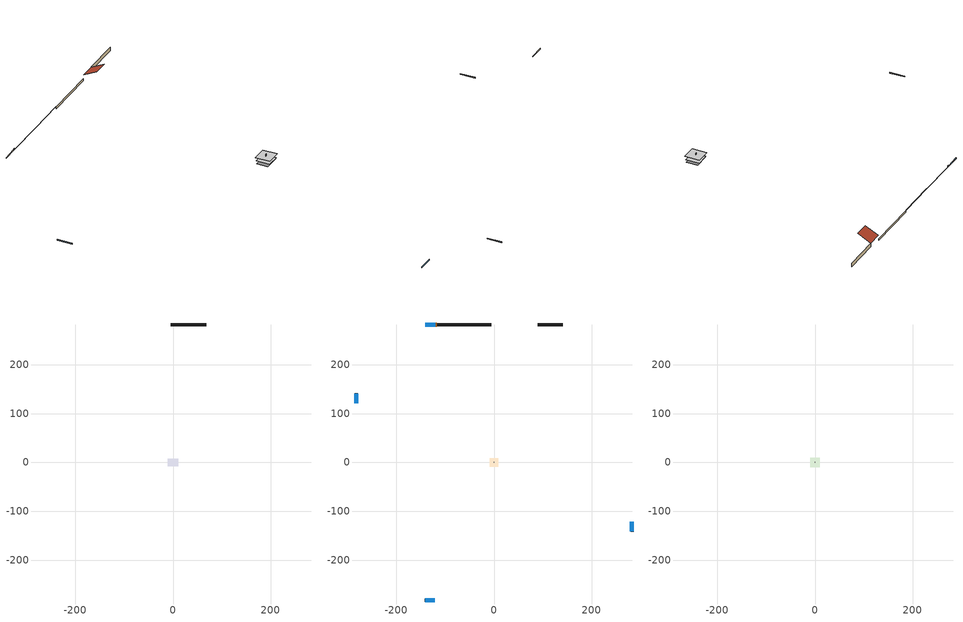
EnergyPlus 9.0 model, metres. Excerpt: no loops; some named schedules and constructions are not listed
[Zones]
finished basement
 floor foundation (SlabConstruction): -10.67,-7.62 -10.67,7.62 10.67,7.62 10.67,-7.62 z-2.13
 wall foundation (FndWallConstruction): 68.16,282.52 -5,282.52 z-2.13:0.61
living
 floor to finished basement (AdiabaticFloorConstruction Reversed): 9.02,9.02 9.02,-9.02 -9.02,-9.02 -9.02,9.02 z0.61
 wall outside (WallConstruction): 141.26,282.52 89.77,282.52 z0.61:5.49
 wall outside (RimJoistConstruction): -5.92,282.52 -60.79,282.52 z0.61:0.91
 wall outside (RimJoistConstruction 1): -61.72,282.52 -116.58,282.52 z0.61:0.91
 wall outside (AdiabaticWallConstruction 1): -117.51,282.52 -119.34,282.52 z0.61:2.64
 wall outside (AdiabaticWallConstruction): 282.52,-141.26 282.52,-121.2 / -120.27,282.52 -140.33,282.52 / -141.26,-282.52 -121.2,-282.52 / -282.52,141.26 -282.52,121.2 z0.61:1.83
 wall to unfinished attic (WallConstruction 1 Reversed): -0.61,0 0.61,0 z5.49:7.92
 window (WindowConstruction 2): 282.52,-141.26 282.52,-121.2 z0.61:1.83
 window (WindowConstruction): -120.27,282.52 -140.33,282.52 z0.61:1.83
 window (WindowConstruction 1): -141.26,-282.52 -121.2,-282.52 z0.61:1.83
 window (WindowConstruction 3): -282.52,141.26 -282.52,121.2 z0.61:1.83
 door (Door): -117.51,282.52 -119.34,282.52 z0.61:2.64
unfinished attic
 floor to living (FloorConstruction): -9.88,-9.88 -9.88,9.88 9.88,9.88 9.88,-9.88 z5.49
 roof outside (RoofConstruction): 69.09,282.52,5.49 69.09,264.85,14.32 88.84,264.85,14.32 88.84,282.52,5.49
[Schedule:Day:Interval]
Schedule Day 19: No, 24:00, 0
[Schedule:Week:Daily]
res nv_1 avail schedule Week Rule - Jan1-Jan6: Schedule Day 19, res nv_1 availability schedule allday1 on, res nv_1 availability schedule allday1 on, res nv_1 availability schedule allday1 on, res nv_1 availability schedule allday1 on, res nv_1 availability schedule allday1 on, res nv_1 availability schedule allday1 on, Schedule Day 19, Schedule Day 19, Schedule Day 19, Schedule Day 19, Schedule Day 19
res nv_1 avail schedule Week Rule - Jan7-Jan27: res nv_1 availability schedule allday1 on, res nv_1 availability schedule allday1 on, res nv_1 availability schedule allday1 on, res nv_1 availability schedule allday1 on, res nv_1 availability schedule allday1 on, res nv_1 availability schedule allday1 on, res nv_1 availability schedule allday1 on, Schedule Day 19, Schedule Day 19, Schedule Day 19, Schedule Day 19, Schedule Day 19
res nv_1 avail schedule Week Rule - Jan28-Feb3: res nv_1 availability schedule allday1 on, res nv_1 availability schedule allday1 on, res nv_1 availability schedule allday1 on, res nv_1 availability schedule allday1 on, res nv_1 availability schedule allday1 on 1, res nv_1 availability schedule allday1 on 1, res nv_1 availability schedule allday1 on 1, Schedule Day 19, Schedule Day 19, Schedule Day 19, Schedule Day 19, Schedule Day 19
res nv_1 avail schedule Week Rule - Feb4-Feb24: res nv_1 availability schedule allday1 on 1, res nv_1 availability schedule allday1 on 1, res nv_1 availability schedule allday1 on 1, res nv_1 availability schedule allday1 on 1, res nv_1 availability schedule allday1 on 1, res nv_1 availability schedule allday1 on 1, res nv_1 availability schedule allday1 on 1, Schedule Day 19, Schedule Day 19, Schedule Day 19, Schedule Day 19, Schedule Day 19
res nv_1 avail schedule Week Rule - Feb25-Mar3: res nv_1 availability schedule allday1 on 1, res nv_1 availability schedule allday1 on 1, res nv_1 availability schedule allday1 on 1, res nv_1 availability schedule allday1 on 1, res nv_1 availability schedule allday1 on 2, res nv_1 availability schedule allday1 on 2, res nv_1 availability schedule allday1 on 2, Schedule Day 19, Schedule Day 19, Schedule Day 19, Schedule Day 19, Schedule Day 19
res nv_1 avail schedule Week Rule - Mar4-Mar31: res nv_1 availability schedule allday1 on 2, res nv_1 availability schedule allday1 on 2, res nv_1 availability schedule allday1 on 2, res nv_1 availability schedule allday1 on 2, res nv_1 availability schedule allday1 on 2, res nv_1 availability schedule allday1 on 2, res nv_1 availability schedule allday1 on 2, Schedule Day 19, Schedule Day 19, Schedule Day 19, Schedule Day 19, Schedule Day 19
res nv_1 avail schedule Week Rule - Apr1-Apr28: res nv_1 availability schedule allday1 on 3, res nv_1 availability schedule allday1 on 3, res nv_1 availability schedule allday1 on 3, res nv_1 availability schedule allday1 on 3, res nv_1 availability schedule allday1 on 3, res nv_1 availability schedule allday1 on 3, res nv_1 availability schedule allday1 on 3, Schedule Day 19, Schedule Day 19, Schedule Day 19, Schedule Day 19, Schedule Day 19
res nv_1 avail schedule Week Rule - Apr29-May5: res nv_1 availability schedule allday1 on 3, res nv_1 availability schedule allday1 on 3, res nv_1 availability schedule allday1 on 4, res nv_1 availability schedule allday1 on 4, res nv_1 availability schedule allday1 on 4, res nv_1 availability schedule allday1 on 4, res nv_1 availability schedule allday1 on 4, Schedule Day 19, Schedule Day 19, Schedule Day 19, Schedule Day 19, Schedule Day 19
res nv_1 avail schedule Week Rule - May6-May26: res nv_1 availability schedule allday1 on 4, res nv_1 availability schedule allday1 on 4, res nv_1 availability schedule allday1 on 4, res nv_1 availability schedule allday1 on 4, res nv_1 availability schedule allday1 on 4, res nv_1 availability schedule allday1 on 4, res nv_1 availability schedule allday1 on 4, Schedule Day 19, Schedule Day 19, Schedule Day 19, Schedule Day 19, Schedule Day 19
res nv_1 avail schedule Week Rule - May27-Jun2: res nv_1 availability schedule allday1 on 4, res nv_1 availability schedule allday1 on 4, res nv_1 availability schedule allday1 on 4, res nv_1 availability schedule allday1 on 4, res nv_1 availability schedule allday1 on 4, res nv_1 availability schedule allday1 on 5, res nv_1 availability schedule allday1 on 5, Schedule Day 19, Schedule Day 19, Schedule Day 19, Schedule Day 19, Schedule Day 19
res nv_1 avail schedule Week Rule - Jun3-Jun30: res nv_1 availability schedule allday1 on 5, res nv_1 availability schedule allday1 on 5, res nv_1 availability schedule allday1 on 5, res nv_1 availability schedule allday1 on 5, res nv_1 availability schedule allday1 on 5, res nv_1 availability schedule allday1 on 5, res nv_1 availability schedule allday1 on 5, Schedule Day 19, Schedule Day 19, Schedule Day 19, Schedule Day 19, Schedule Day 19
res nv_1 avail schedule Week Rule - Jul1-Jul28: res nv_1 availability schedule allday1 on 6, res nv_1 availability schedule allday1 on 6, res nv_1 availability schedule allday1 on 6, res nv_1 availability schedule allday1 on 6, res nv_1 availability schedule allday1 on 6, res nv_1 availability schedule allday1 on 6, res nv_1 availability schedule allday1 on 6, Schedule Day 19, Schedule Day 19, Schedule Day 19, Schedule Day 19, Schedule Day 19
res nv_1 avail schedule Week Rule - Jul29-Aug4: res nv_1 availability schedule allday1 on 6, res nv_1 availability schedule allday1 on 6, res nv_1 availability schedule allday1 on 6, res nv_1 availability schedule allday1 on 7, res nv_1 availability schedule allday1 on 7, res nv_1 availability schedule allday1 on 7, res nv_1 availability schedule allday1 on 7, Schedule Day 19, Schedule Day 19, Schedule Day 19, Schedule Day 19, Schedule Day 19
res nv_1 avail schedule Week Rule - Aug5-Aug25: res nv_1 availability schedule allday1 on 7, res nv_1 availability schedule allday1 on 7, res nv_1 availability schedule allday1 on 7, res nv_1 availability schedule allday1 on 7, res nv_1 availability schedule allday1 on 7, res nv_1 availability schedule allday1 on 7, res nv_1 availability schedule allday1 on 7, Schedule Day 19, Schedule Day 19, Schedule Day 19, Schedule Day 19, Schedule Day 19
res nv_1 avail schedule Week Rule - Aug26-Sep1: res nv_1 availability schedule allday1 on 7, res nv_1 availability schedule allday1 on 7, res nv_1 availability schedule allday1 on 7, res nv_1 availability schedule allday1 on 7, res nv_1 availability schedule allday1 on 7, res nv_1 availability schedule allday1 on 7, res nv_1 availability schedule allday1 on 8, Schedule Day 19, Schedule Day 19, Schedule Day 19, Schedule Day 19, Schedule Day 19
res nv_1 avail schedule Week Rule - Sep2-Sep29: res nv_1 availability schedule allday1 on 8, res nv_1 availability schedule allday1 on 8, res nv_1 availability schedule allday1 on 8, res nv_1 availability schedule allday1 on 8, res nv_1 availability schedule allday1 on 8, res nv_1 availability schedule allday1 on 8, res nv_1 availability schedule allday1 on 8, Schedule Day 19, Schedule Day 19, Schedule Day 19, Schedule Day 19, Schedule Day 19
res nv_1 avail schedule Week Rule - Sep30-Oct6: res nv_1 availability schedule allday1 on 8, res nv_1 availability schedule allday1 on 9, res nv_1 availability schedule allday1 on 9, res nv_1 availability schedule allday1 on 9, res nv_1 availability schedule allday1 on 9, res nv_1 availability schedule allday1 on 9, res nv_1 availability schedule allday1 on 9, Schedule Day 19, Schedule Day 19, Schedule Day 19, Schedule Day 19, Schedule Day 19
res nv_1 avail schedule Week Rule - Oct7-Oct27: res nv_1 availability schedule allday1 on 9, res nv_1 availability schedule allday1 on 9, res nv_1 availability schedule allday1 on 9, res nv_1 availability schedule allday1 on 9, res nv_1 availability schedule allday1 on 9, res nv_1 availability schedule allday1 on 9, res nv_1 availability schedule allday1 on 9, Schedule Day 19, Schedule Day 19, Schedule Day 19, Schedule Day 19, Schedule Day 19
res nv_1 avail schedule Week Rule - Oct28-Nov3: res nv_1 availability schedule allday1 on 9, res nv_1 availability schedule allday1 on 9, res nv_1 availability schedule allday1 on 9, res nv_1 availability schedule allday1 on 9, res nv_1 availability schedule allday1 on 10, res nv_1 availability schedule allday1 on 10, res nv_1 availability schedule allday1 on 10, Schedule Day 19, Schedule Day 19, Schedule Day 19, Schedule Day 19, Schedule Day 19
res nv_1 avail schedule Week Rule - Nov4-Nov24: res nv_1 availability schedule allday1 on 10, res nv_1 availability schedule allday1 on 10, res nv_1 availability schedule allday1 on 10, res nv_1 availability schedule allday1 on 10, res nv_1 availability schedule allday1 on 10, res nv_1 availability schedule allday1 on 10, res nv_1 availability schedule allday1 on 10, Schedule Day 19, Schedule Day 19, Schedule Day 19, Schedule Day 19, Schedule Day 19
res nv_1 avail schedule Week Rule - Nov25-Dec1: res nv_1 availability schedule allday1 on 10, res nv_1 availability schedule allday1 on 10, res nv_1 availability schedule allday1 on 10, res nv_1 availability schedule allday1 on 10, res nv_1 availability schedule allday1 on 10, res nv_1 availability schedule allday1 on 10, res nv_1 availability schedule allday1 on 11, Schedule Day 19, Schedule Day 19, Schedule Day 19, Schedule Day 19, Schedule Day 19
res nv_1 avail schedule Week Rule - Dec2-Dec31: res nv_1 availability schedule allday1 on 11, res nv_1 availability schedule allday1 on 11, res nv_1 availability schedule allday1 on 11, res nv_1 availability schedule allday1 on 11, res nv_1 availability schedule allday1 on 11, res nv_1 availability schedule allday1 on 11, res nv_1 availability schedule allday1 on 11, Schedule Day 19, Schedule Day 19, Schedule Day 19, Schedule Day 19, Schedule Day 19
res nv_1 temp schedule Week Rule - Jan1-Jan6: Schedule Day 18, res nv_1 temp schedule allday1, res nv_1 temp schedule allday1, res nv_1 temp schedule allday1, res nv_1 temp schedule allday1, res nv_1 temp schedule allday1, res nv_1 temp schedule allday1, Schedule Day 18, Schedule Day 18, Schedule Day 18, Schedule Day 18, Schedule Day 18
res nv_1 temp schedule Week Rule - Jan7-Jan27: res nv_1 temp schedule allday1, res nv_1 temp schedule allday1, res nv_1 temp schedule allday1, res nv_1 temp schedule allday1, res nv_1 temp schedule allday1, res nv_1 temp schedule allday1, res nv_1 temp schedule allday1, Schedule Day 18, Schedule Day 18, Schedule Day 18, Schedule Day 18, Schedule Day 18
res nv_1 temp schedule Week Rule - Jan28-Feb3: res nv_1 temp schedule allday1, res nv_1 temp schedule allday1, res nv_1 temp schedule allday1, res nv_1 temp schedule allday1, res nv_1 temp schedule allday2, res nv_1 temp schedule allday2, res nv_1 temp schedule allday2, Schedule Day 18, Schedule Day 18, Schedule Day 18, Schedule Day 18, Schedule Day 18
res nv_1 temp schedule Week Rule - Feb4-Feb24: res nv_1 temp schedule allday2, res nv_1 temp schedule allday2, res nv_1 temp schedule allday2, res nv_1 temp schedule allday2, res nv_1 temp schedule allday2, res nv_1 temp schedule allday2, res nv_1 temp schedule allday2, Schedule Day 18, Schedule Day 18, Schedule Day 18, Schedule Day 18, Schedule Day 18
res nv_1 temp schedule Week Rule - Feb25-Mar3: res nv_1 temp schedule allday2, res nv_1 temp schedule allday2, res nv_1 temp schedule allday2, res nv_1 temp schedule allday2, res nv_1 temp schedule allday3, res nv_1 temp schedule allday3, res nv_1 temp schedule allday3, Schedule Day 18, Schedule Day 18, Schedule Day 18, Schedule Day 18, Schedule Day 18
res nv_1 temp schedule Week Rule - Mar4-Mar31: res nv_1 temp schedule allday3, res nv_1 temp schedule allday3, res nv_1 temp schedule allday3, res nv_1 temp schedule allday3, res nv_1 temp schedule allday3, res nv_1 temp schedule allday3, res nv_1 temp schedule allday3, Schedule Day 18, Schedule Day 18, Schedule Day 18, Schedule Day 18, Schedule Day 18
res nv_1 temp schedule Week Rule - Apr1-Apr28: res nv_1 temp schedule allday4, res nv_1 temp schedule allday4, res nv_1 temp schedule allday4, res nv_1 temp schedule allday4, res nv_1 temp schedule allday4, res nv_1 temp schedule allday4, res nv_1 temp schedule allday4, Schedule Day 18, Schedule Day 18, Schedule Day 18, Schedule Day 18, Schedule Day 18
res nv_1 temp schedule Week Rule - Apr29-May5: res nv_1 temp schedule allday4, res nv_1 temp schedule allday4, res nv_1 temp schedule allday5, res nv_1 temp schedule allday5, res nv_1 temp schedule allday5, res nv_1 temp schedule allday5, res nv_1 temp schedule allday5, Schedule Day 18, Schedule Day 18, Schedule Day 18, Schedule Day 18, Schedule Day 18
res nv_1 temp schedule Week Rule - May6-May26: res nv_1 temp schedule allday5, res nv_1 temp schedule allday5, res nv_1 temp schedule allday5, res nv_1 temp schedule allday5, res nv_1 temp schedule allday5, res nv_1 temp schedule allday5, res nv_1 temp schedule allday5, Schedule Day 18, Schedule Day 18, Schedule Day 18, Schedule Day 18, Schedule Day 18
res nv_1 temp schedule Week Rule - May27-Jun2: res nv_1 temp schedule allday5, res nv_1 temp schedule allday5, res nv_1 temp schedule allday5, res nv_1 temp schedule allday5, res nv_1 temp schedule allday5, res nv_1 temp schedule allday6, res nv_1 temp schedule allday6, Schedule Day 18, Schedule Day 18, Schedule Day 18, Schedule Day 18, Schedule Day 18
res nv_1 temp schedule Week Rule - Jun3-Jun30: res nv_1 temp schedule allday6, res nv_1 temp schedule allday6, res nv_1 temp schedule allday6, res nv_1 temp schedule allday6, res nv_1 temp schedule allday6, res nv_1 temp schedule allday6, res nv_1 temp schedule allday6, Schedule Day 18, Schedule Day 18, Schedule Day 18, Schedule Day 18, Schedule Day 18
res nv_1 temp schedule Week Rule - Jul1-Jul28: res nv_1 temp schedule allday7, res nv_1 temp schedule allday7, res nv_1 temp schedule allday7, res nv_1 temp schedule allday7, res nv_1 temp schedule allday7, res nv_1 temp schedule allday7, res nv_1 temp schedule allday7, Schedule Day 18, Schedule Day 18, Schedule Day 18, Schedule Day 18, Schedule Day 18
res nv_1 temp schedule Week Rule - Jul29-Aug4: res nv_1 temp schedule allday7, res nv_1 temp schedule allday7, res nv_1 temp schedule allday7, res nv_1 temp schedule allday8, res nv_1 temp schedule allday8, res nv_1 temp schedule allday8, res nv_1 temp schedule allday8, Schedule Day 18, Schedule Day 18, Schedule Day 18, Schedule Day 18, Schedule Day 18
res nv_1 temp schedule Week Rule - Aug5-Aug25: res nv_1 temp schedule allday8, res nv_1 temp schedule allday8, res nv_1 temp schedule allday8, res nv_1 temp schedule allday8, res nv_1 temp schedule allday8, res nv_1 temp schedule allday8, res nv_1 temp schedule allday8, Schedule Day 18, Schedule Day 18, Schedule Day 18, Schedule Day 18, Schedule Day 18
res nv_1 temp schedule Week Rule - Aug26-Sep1: res nv_1 temp schedule allday8, res nv_1 temp schedule allday8, res nv_1 temp schedule allday8, res nv_1 temp schedule allday8, res nv_1 temp schedule allday8, res nv_1 temp schedule allday8, res nv_1 temp schedule allday9, Schedule Day 18, Schedule Day 18, Schedule Day 18, Schedule Day 18, Schedule Day 18
res nv_1 temp schedule Week Rule - Sep2-Sep29: res nv_1 temp schedule allday9, res nv_1 temp schedule allday9, res nv_1 temp schedule allday9, res nv_1 temp schedule allday9, res nv_1 temp schedule allday9, res nv_1 temp schedule allday9, res nv_1 temp schedule allday9, Schedule Day 18, Schedule Day 18, Schedule Day 18, Schedule Day 18, Schedule Day 18
res nv_1 temp schedule Week Rule - Sep30-Oct6: res nv_1 temp schedule allday9, res nv_1 temp schedule allday10, res nv_1 temp schedule allday10, res nv_1 temp schedule allday10, res nv_1 temp schedule allday10, res nv_1 temp schedule allday10, res nv_1 temp schedule allday10, Schedule Day 18, Schedule Day 18, Schedule Day 18, Schedule Day 18, Schedule Day 18
res nv_1 temp schedule Week Rule - Oct7-Oct27: res nv_1 temp schedule allday10, res nv_1 temp schedule allday10, res nv_1 temp schedule allday10, res nv_1 temp schedule allday10, res nv_1 temp schedule allday10, res nv_1 temp schedule allday10, res nv_1 temp schedule allday10, Schedule Day 18, Schedule Day 18, Schedule Day 18, Schedule Day 18, Schedule Day 18
res nv_1 temp schedule Week Rule - Oct28-Nov3: res nv_1 temp schedule allday10, res nv_1 temp schedule allday10, res nv_1 temp schedule allday10, res nv_1 temp schedule allday10, res nv_1 temp schedule allday11, res nv_1 temp schedule allday11, res nv_1 temp schedule allday11, Schedule Day 18, Schedule Day 18, Schedule Day 18, Schedule Day 18, Schedule Day 18
res nv_1 temp schedule Week Rule - Nov4-Nov24: res nv_1 temp schedule allday11, res nv_1 temp schedule allday11, res nv_1 temp schedule allday11, res nv_1 temp schedule allday11, res nv_1 temp schedule allday11, res nv_1 temp schedule allday11, res nv_1 temp schedule allday11, Schedule Day 18, Schedule Day 18, Schedule Day 18, Schedule Day 18, Schedule Day 18
res nv_1 temp schedule Week Rule - Nov25-Dec1: res nv_1 temp schedule allday11, res nv_1 temp schedule allday11, res nv_1 temp schedule allday11, res nv_1 temp schedule allday11, res nv_1 temp schedule allday11, res nv_1 temp schedule allday11, res nv_1 temp schedule allday12, Schedule Day 18, Schedule Day 18, Schedule Day 18, Schedule Day 18, Schedule Day 18
res nv_1 temp schedule Week Rule - Dec2-Dec31: res nv_1 temp schedule allday12, res nv_1 temp schedule allday12, res nv_1 temp schedule allday12, res nv_1 temp schedule allday12, res nv_1 temp schedule allday12, res nv_1 temp schedule allday12, res nv_1 temp schedule allday12, Schedule Day 18, Schedule Day 18, Schedule Day 18, Schedule Day 18, Schedule Day 18
res range electric Week Rule - Jan1-Jan6: Schedule Day 9, res range electric allday1, res range electric allday1, res range electric allday1, res range electric allday1, res range electric allday1, res range electric allday1, Schedule Day 9, Schedule Day 9, Schedule Day 9, Schedule Day 9, Schedule Day 9
res range electric Week Rule - Jan7-Jan27: res range electric allday1, res range electric allday1, res range electric allday1, res range electric allday1, res range electric allday1, res range electric allday1, res range electric allday1, Schedule Day 9, Schedule Day 9, Schedule Day 9, Schedule Day 9, Schedule Day 9
res range electric Week Rule - Jan28-Feb3: res range electric allday1, res range electric allday1, res range electric allday1, res range electric allday1, res range electric allday2, res range electric allday2, res range electric allday2, Schedule Day 9, Schedule Day 9, Schedule Day 9, Schedule Day 9, Schedule Day 9
res range electric Week Rule - Feb4-Feb24: res range electric allday2, res range electric allday2, res range electric allday2, res range electric allday2, res range electric allday2, res range electric allday2, res range electric allday2, Schedule Day 9, Schedule Day 9, Schedule Day 9, Schedule Day 9, Schedule Day 9
res range electric Week Rule - Feb25-Mar3: res range electric allday2, res range electric allday2, res range electric allday2, res range electric allday2, res range electric allday3, res range electric allday3, res range electric allday3, Schedule Day 9, Schedule Day 9, Schedule Day 9, Schedule Day 9, Schedule Day 9
res range electric Week Rule - Mar4-Mar31: res range electric allday3, res range electric allday3, res range electric allday3, res range electric allday3, res range electric allday3, res range electric allday3, res range electric allday3, Schedule Day 9, Schedule Day 9, Schedule Day 9, Schedule Day 9, Schedule Day 9
res range electric Week Rule - Apr1-Apr28: res range electric allday4, res range electric allday4, res range electric allday4, res range electric allday4, res range electric allday4, res range electric allday4, res range electric allday4, Schedule Day 9, Schedule Day 9, Schedule Day 9, Schedule Day 9, Schedule Day 9
res range electric Week Rule - Apr29-May5: res range electric allday4, res range electric allday4, res range electric allday5, res range electric allday5, res range electric allday5, res range electric allday5, res range electric allday5, Schedule Day 9, Schedule Day 9, Schedule Day 9, Schedule Day 9, Schedule Day 9
res range electric Week Rule - May6-May26: res range electric allday5, res range electric allday5, res range electric allday5, res range electric allday5, res range electric allday5, res range electric allday5, res range electric allday5, Schedule Day 9, Schedule Day 9, Schedule Day 9, Schedule Day 9, Schedule Day 9
res range electric Week Rule - May27-Jun2: res range electric allday5, res range electric allday5, res range electric allday5, res range electric allday5, res range electric allday5, res range electric allday6, res range electric allday6, Schedule Day 9, Schedule Day 9, Schedule Day 9, Schedule Day 9, Schedule Day 9
res range electric Week Rule - Jun3-Jun30: res range electric allday6, res range electric allday6, res range electric allday6, res range electric allday6, res range electric allday6, res range electric allday6, res range electric allday6, Schedule Day 9, Schedule Day 9, Schedule Day 9, Schedule Day 9, Schedule Day 9
res range electric Week Rule - Jul1-Jul28: res range electric allday7, res range electric allday7, res range electric allday7, res range electric allday7, res range electric allday7, res range electric allday7, res range electric allday7, Schedule Day 9, Schedule Day 9, Schedule Day 9, Schedule Day 9, Schedule Day 9
res range electric Week Rule - Jul29-Aug4: res range electric allday7, res range electric allday7, res range electric allday7, res range electric allday8, res range electric allday8, res range electric allday8, res range electric allday8, Schedule Day 9, Schedule Day 9, Schedule Day 9, Schedule Day 9, Schedule Day 9
res range electric Week Rule - Aug5-Aug25: res range electric allday8, res range electric allday8, res range electric allday8, res range electric allday8, res range electric allday8, res range electric allday8, res range electric allday8, Schedule Day 9, Schedule Day 9, Schedule Day 9, Schedule Day 9, Schedule Day 9
res range electric Week Rule - Aug26-Sep1: res range electric allday8, res range electric allday8, res range electric allday8, res range electric allday8, res range electric allday8, res range electric allday8, res range electric allday9, Schedule Day 9, Schedule Day 9, Schedule Day 9, Schedule Day 9, Schedule Day 9
res range electric Week Rule - Sep2-Sep29: res range electric allday9, res range electric allday9, res range electric allday9, res range electric allday9, res range electric allday9, res range electric allday9, res range electric allday9, Schedule Day 9, Schedule Day 9, Schedule Day 9, Schedule Day 9, Schedule Day 9
res range electric Week Rule - Sep30-Oct6: res range electric allday9, res range electric allday10, res range electric allday10, res range electric allday10, res range electric allday10, res range electric allday10, res range electric allday10, Schedule Day 9, Schedule Day 9, Schedule Day 9, Schedule Day 9, Schedule Day 9
res range electric Week Rule - Oct7-Oct27: res range electric allday10, res range electric allday10, res range electric allday10, res range electric allday10, res range electric allday10, res range electric allday10, res range electric allday10, Schedule Day 9, Schedule Day 9, Schedule Day 9, Schedule Day 9, Schedule Day 9
res range electric Week Rule - Oct28-Nov3: res range electric allday10, res range electric allday10, res range electric allday10, res range electric allday10, res range electric allday11, res range electric allday11, res range electric allday11, Schedule Day 9, Schedule Day 9, Schedule Day 9, Schedule Day 9, Schedule Day 9
res range electric Week Rule - Nov4-Nov24: res range electric allday11, res range electric allday11, res range electric allday11, res range electric allday11, res range electric allday11, res range electric allday11, res range electric allday11, Schedule Day 9, Schedule Day 9, Schedule Day 9, Schedule Day 9, Schedule Day 9
res range electric Week Rule - Nov25-Dec1: res range electric allday11, res range electric allday11, res range electric allday11, res range electric allday11, res range electric allday11, res range electric allday11, res range electric allday12, Schedule Day 9, Schedule Day 9, Schedule Day 9, Schedule Day 9, Schedule Day 9
res range electric Week Rule - Dec2-Dec31: res range electric allday12, res range electric allday12, res range electric allday12, res range electric allday12, res range electric allday12, res range electric allday12, res range electric allday12, Schedule Day 9, Schedule Day 9, Schedule Day 9, Schedule Day 9, Schedule Day 9
res refrig Week Rule - Jan1-Jan6: Schedule Day 8, res refrig allday1, res refrig allday1, res refrig allday1, res refrig allday1, res refrig allday1, res refrig allday1, Schedule Day 8, Schedule Day 8, Schedule Day 8, Schedule Day 8, Schedule Day 8
res refrig Week Rule - Jan7-Jan27: res refrig allday1, res refrig allday1, res refrig allday1, res refrig allday1, res refrig allday1, res refrig allday1, res refrig allday1, Schedule Day 8, Schedule Day 8, Schedule Day 8, Schedule Day 8, Schedule Day 8
res refrig Week Rule - Jan28-Feb3: res refrig allday1, res refrig allday1, res refrig allday1, res refrig allday1, res refrig allday2, res refrig allday2, res refrig allday2, Schedule Day 8, Schedule Day 8, Schedule Day 8, Schedule Day 8, Schedule Day 8
res refrig Week Rule - Feb4-Feb24: res refrig allday2, res refrig allday2, res refrig allday2, res refrig allday2, res refrig allday2, res refrig allday2, res refrig allday2, Schedule Day 8, Schedule Day 8, Schedule Day 8, Schedule Day 8, Schedule Day 8
res refrig Week Rule - Feb25-Mar3: res refrig allday2, res refrig allday2, res refrig allday2, res refrig allday2, res refrig allday3, res refrig allday3, res refrig allday3, Schedule Day 8, Schedule Day 8, Schedule Day 8, Schedule Day 8, Schedule Day 8
res refrig Week Rule - Mar4-Mar31: res refrig allday3, res refrig allday3, res refrig allday3, res refrig allday3, res refrig allday3, res refrig allday3, res refrig allday3, Schedule Day 8, Schedule Day 8, Schedule Day 8, Schedule Day 8, Schedule Day 8
res refrig Week Rule - Apr1-Apr28: res refrig allday4, res refrig allday4, res refrig allday4, res refrig allday4, res refrig allday4, res refrig allday4, res refrig allday4, Schedule Day 8, Schedule Day 8, Schedule Day 8, Schedule Day 8, Schedule Day 8
res refrig Week Rule - Apr29-May5: res refrig allday4, res refrig allday4, res refrig allday5, res refrig allday5, res refrig allday5, res refrig allday5, res refrig allday5, Schedule Day 8, Schedule Day 8, Schedule Day 8, Schedule Day 8, Schedule Day 8
res refrig Week Rule - May6-May26: res refrig allday5, res refrig allday5, res refrig allday5, res refrig allday5, res refrig allday5, res refrig allday5, res refrig allday5, Schedule Day 8, Schedule Day 8, Schedule Day 8, Schedule Day 8, Schedule Day 8
res refrig Week Rule - May27-Jun2: res refrig allday5, res refrig allday5, res refrig allday5, res refrig allday5, res refrig allday5, res refrig allday6, res refrig allday6, Schedule Day 8, Schedule Day 8, Schedule Day 8, Schedule Day 8, Schedule Day 8
res refrig Week Rule - Jun3-Jun30: res refrig allday6, res refrig allday6, res refrig allday6, res refrig allday6, res refrig allday6, res refrig allday6, res refrig allday6, Schedule Day 8, Schedule Day 8, Schedule Day 8, Schedule Day 8, Schedule Day 8
res refrig Week Rule - Jul1-Jul28: res refrig allday7, res refrig allday7, res refrig allday7, res refrig allday7, res refrig allday7, res refrig allday7, res refrig allday7, Schedule Day 8, Schedule Day 8, Schedule Day 8, Schedule Day 8, Schedule Day 8
res refrig Week Rule - Jul29-Aug4: res refrig allday7, res refrig allday7, res refrig allday7, res refrig allday8, res refrig allday8, res refrig allday8, res refrig allday8, Schedule Day 8, Schedule Day 8, Schedule Day 8, Schedule Day 8, Schedule Day 8
res refrig Week Rule - Aug5-Aug25: res refrig allday8, res refrig allday8, res refrig allday8, res refrig allday8, res refrig allday8, res refrig allday8, res refrig allday8, Schedule Day 8, Schedule Day 8, Schedule Day 8, Schedule Day 8, Schedule Day 8
res refrig Week Rule - Aug26-Sep1: res refrig allday8, res refrig allday8, res refrig allday8, res refrig allday8, res refrig allday8, res refrig allday8, res refrig allday9, Schedule Day 8, Schedule Day 8, Schedule Day 8, Schedule Day 8, Schedule Day 8
res refrig Week Rule - Sep2-Sep29: res refrig allday9, res refrig allday9, res refrig allday9, res refrig allday9, res refrig allday9, res refrig allday9, res refrig allday9, Schedule Day 8, Schedule Day 8, Schedule Day 8, Schedule Day 8, Schedule Day 8
res refrig Week Rule - Sep30-Oct6: res refrig allday9, res refrig allday10, res refrig allday10, res refrig allday10, res refrig allday10, res refrig allday10, res refrig allday10, Schedule Day 8, Schedule Day 8, Schedule Day 8, Schedule Day 8, Schedule Day 8
res refrig Week Rule - Oct7-Oct27: res refrig allday10, res refrig allday10, res refrig allday10, res refrig allday10, res refrig allday10, res refrig allday10, res refrig allday10, Schedule Day 8, Schedule Day 8, Schedule Day 8, Schedule Day 8, Schedule Day 8
res refrig Week Rule - Oct28-Nov3: res refrig allday10, res refrig allday10, res refrig allday10, res refrig allday10, res refrig allday11, res refrig allday11, res refrig allday11, Schedule Day 8, Schedule Day 8, Schedule Day 8, Schedule Day 8, Schedule Day 8
res refrig Week Rule - Nov4-Nov24: res refrig allday11, res refrig allday11, res refrig allday11, res refrig allday11, res refrig allday11, res refrig allday11, res refrig allday11, Schedule Day 8, Schedule Day 8, Schedule Day 8, Schedule Day 8, Schedule Day 8
res refrig Week Rule - Nov25-Dec1: res refrig allday11, res refrig allday11, res refrig allday11, res refrig allday11, res refrig allday11, res refrig allday11, res refrig allday12, Schedule Day 8, Schedule Day 8, Schedule Day 8, Schedule Day 8, Schedule Day 8
res refrig Week Rule - Dec2-Dec31: res refrig allday12, res refrig allday12, res refrig allday12, res refrig allday12, res refrig allday12, res refrig allday12, res refrig allday12, Schedule Day 8, Schedule Day 8, Schedule Day 8, Schedule Day 8, Schedule Day 8
Window shading schedule Week Rule - Jan1-Jan6: Schedule Day 1, Window shading schedule allday1, Window shading schedule allday1, Window shading schedule allday1, Window shading schedule allday1, Window shading schedule allday1, Window shading schedule allday1, Schedule Day 1, Schedule Day 1, Schedule Day 1, Schedule Day 1, Schedule Day 1
Window shading schedule Week Rule - Jan7-Jan27: Window shading schedule allday1, Window shading schedule allday1, Window shading schedule allday1, Window shading schedule allday1, Window shading schedule allday1, Window shading schedule allday1, Window shading schedule allday1, Schedule Day 1, Schedule Day 1, Schedule Day 1, Schedule Day 1, Schedule Day 1
Window shading schedule Week Rule - Jan28-Feb3: Window shading schedule allday1, Window shading schedule allday1, Window shading schedule allday1, Window shading schedule allday1, Window shading schedule allday2, Window shading schedule allday2, Window shading schedule allday2, Schedule Day 1, Schedule Day 1, Schedule Day 1, Schedule Day 1, Schedule Day 1
Window shading schedule Week Rule - Feb4-Feb24: Window shading schedule allday2, Window shading schedule allday2, Window shading schedule allday2, Window shading schedule allday2, Window shading schedule allday2, Window shading schedule allday2, Window shading schedule allday2, Schedule Day 1, Schedule Day 1, Schedule Day 1, Schedule Day 1, Schedule Day 1
Window shading schedule Week Rule - Feb25-Mar3: Window shading schedule allday2, Window shading schedule allday2, Window shading schedule allday2, Window shading schedule allday2, Window shading schedule allday3, Window shading schedule allday3, Window shading schedule allday3, Schedule Day 1, Schedule Day 1, Schedule Day 1, Schedule Day 1, Schedule Day 1
Window shading schedule Week Rule - Mar4-Mar31: Window shading schedule allday3, Window shading schedule allday3, Window shading schedule allday3, Window shading schedule allday3, Window shading schedule allday3, Window shading schedule allday3, Window shading schedule allday3, Schedule Day 1, Schedule Day 1, Schedule Day 1, Schedule Day 1, Schedule Day 1
Window shading schedule Week Rule - Apr1-Apr28: Window shading schedule allday4, Window shading schedule allday4, Window shading schedule allday4, Window shading schedule allday4, Window shading schedule allday4, Window shading schedule allday4, Window shading schedule allday4, Schedule Day 1, Schedule Day 1, Schedule Day 1, Schedule Day 1, Schedule Day 1
Window shading schedule Week Rule - Apr29-May5: Window shading schedule allday4, Window shading schedule allday4, Window shading schedule allday5, Window shading schedule allday5, Window shading schedule allday5, Window shading schedule allday5, Window shading schedule allday5, Schedule Day 1, Schedule Day 1, Schedule Day 1, Schedule Day 1, Schedule Day 1
Window shading schedule Week Rule - May6-May26: Window shading schedule allday5, Window shading schedule allday5, Window shading schedule allday5, Window shading schedule allday5, Window shading schedule allday5, Window shading schedule allday5, Window shading schedule allday5, Schedule Day 1, Schedule Day 1, Schedule Day 1, Schedule Day 1, Schedule Day 1
Window shading schedule Week Rule - May27-Jun2: Window shading schedule allday5, Window shading schedule allday5, Window shading schedule allday5, Window shading schedule allday5, Window shading schedule allday5, Window shading schedule allday6, Window shading schedule allday6, Schedule Day 1, Schedule Day 1, Schedule Day 1, Schedule Day 1, Schedule Day 1
Window shading schedule Week Rule - Jun3-Jun30: Window shading schedule allday6, Window shading schedule allday6, Window shading schedule allday6, Window shading schedule allday6, Window shading schedule allday6, Window shading schedule allday6, Window shading schedule allday6, Schedule Day 1, Schedule Day 1, Schedule Day 1, Schedule Day 1, Schedule Day 1
Window shading schedule Week Rule - Jul1-Jul28: Window shading schedule allday7, Window shading schedule allday7, Window shading schedule allday7, Window shading schedule allday7, Window shading schedule allday7, Window shading schedule allday7, Window shading schedule allday7, Schedule Day 1, Schedule Day 1, Schedule Day 1, Schedule Day 1, Schedule Day 1
Window shading schedule Week Rule - Jul29-Aug4: Window shading schedule allday7, Window shading schedule allday7, Window shading schedule allday7, Window shading schedule allday8, Window shading schedule allday8, Window shading schedule allday8, Window shading schedule allday8, Schedule Day 1, Schedule Day 1, Schedule Day 1, Schedule Day 1, Schedule Day 1
Window shading schedule Week Rule - Aug5-Aug25: Window shading schedule allday8, Window shading schedule allday8, Window shading schedule allday8, Window shading schedule allday8, Window shading schedule allday8, Window shading schedule allday8, Window shading schedule allday8, Schedule Day 1, Schedule Day 1, Schedule Day 1, Schedule Day 1, Schedule Day 1
Window shading schedule Week Rule - Aug26-Sep1: Window shading schedule allday8, Window shading schedule allday8, Window shading schedule allday8, Window shading schedule allday8, Window shading schedule allday8, Window shading schedule allday8, Window shading schedule allday9, Schedule Day 1, Schedule Day 1, Schedule Day 1, Schedule Day 1, Schedule Day 1
Window shading schedule Week Rule - Sep2-Sep29: Window shading schedule allday9, Window shading schedule allday9, Window shading schedule allday9, Window shading schedule allday9, Window shading schedule allday9, Window shading schedule allday9, Window shading schedule allday9, Schedule Day 1, Schedule Day 1, Schedule Day 1, Schedule Day 1, Schedule Day 1
Window shading schedule Week Rule - Sep30-Oct6: Window shading schedule allday9, Window shading schedule allday10, Window shading schedule allday10, Window shading schedule allday10, Window shading schedule allday10, Window shading schedule allday10, Window shading schedule allday10, Schedule Day 1, Schedule Day 1, Schedule Day 1, Schedule Day 1, Schedule Day 1
Window shading schedule Week Rule - Oct7-Oct27: Window shading schedule allday10, Window shading schedule allday10, Window shading schedule allday10, Window shading schedule allday10, Window shading schedule allday10, Window shading schedule allday10, Window shading schedule allday10, Schedule Day 1, Schedule Day 1, Schedule Day 1, Schedule Day 1, Schedule Day 1
Window shading schedule Week Rule - Oct28-Nov3: Window shading schedule allday10, Window shading schedule allday10, Window shading schedule allday10, Window shading schedule allday10, Window shading schedule allday11, Window shading schedule allday11, Window shading schedule allday11, Schedule Day 1, Schedule Day 1, Schedule Day 1, Schedule Day 1, Schedule Day 1
Window shading schedule Week Rule - Nov4-Nov24: Window shading schedule allday11, Window shading schedule allday11, Window shading schedule allday11, Window shading schedule allday11, Window shading schedule allday11, Window shading schedule allday11, Window shading schedule allday11, Schedule Day 1, Schedule Day 1, Schedule Day 1, Schedule Day 1, Schedule Day 1
Window shading schedule Week Rule - Nov25-Dec1: Window shading schedule allday11, Window shading schedule allday11, Window shading schedule allday11, Window shading schedule allday11, Window shading schedule allday11, Window shading schedule allday11, Window shading schedule allday12, Schedule Day 1, Schedule Day 1, Schedule Day 1, Schedule Day 1, Schedule Day 1
Window shading schedule Week Rule - Dec2-Dec31: Window shading schedule allday12, Window shading schedule allday12, Window shading schedule allday12, Window shading schedule allday12, Window shading schedule allday12, Window shading schedule allday12, Window shading schedule allday12, Schedule Day 1, Schedule Day 1, Schedule Day 1, Schedule Day 1, Schedule Day 1
Window shading schedule 1 Week Rule - Jan1-Jan6: Schedule Day 2, Window shading schedule allday1 1, Window shading schedule allday1 1, Window shading schedule allday1 1, Window shading schedule allday1 1, Window shading schedule allday1 1, Window shading schedule allday1 1, Schedule Day 2, Schedule Day 2, Schedule Day 2, Schedule Day 2, Schedule Day 2
Window shading schedule 1 Week Rule - Jan7-Jan27: Window shading schedule allday1 1, Window shading schedule allday1 1, Window shading schedule allday1 1, Window shading schedule allday1 1, Window shading schedule allday1 1, Window shading schedule allday1 1, Window shading schedule allday1 1, Schedule Day 2, Schedule Day 2, Schedule Day 2, Schedule Day 2, Schedule Day 2
Window shading schedule 1 Week Rule - Jan28-Feb3: Window shading schedule allday1 1, Window shading schedule allday1 1, Window shading schedule allday1 1, Window shading schedule allday1 1, Window shading schedule allday2 1, Window shading schedule allday2 1, Window shading schedule allday2 1, Schedule Day 2, Schedule Day 2, Schedule Day 2, Schedule Day 2, Schedule Day 2
Window shading schedule 1 Week Rule - Feb4-Feb24: Window shading schedule allday2 1, Window shading schedule allday2 1, Window shading schedule allday2 1, Window shading schedule allday2 1, Window shading schedule allday2 1, Window shading schedule allday2 1, Window shading schedule allday2 1, Schedule Day 2, Schedule Day 2, Schedule Day 2, Schedule Day 2, Schedule Day 2
Window shading schedule 1 Week Rule - Feb25-Mar3: Window shading schedule allday2 1, Window shading schedule allday2 1, Window shading schedule allday2 1, Window shading schedule allday2 1, Window shading schedule allday3 1, Window shading schedule allday3 1, Window shading schedule allday3 1, Schedule Day 2, Schedule Day 2, Schedule Day 2, Schedule Day 2, Schedule Day 2
Window shading schedule 1 Week Rule - Mar4-Mar31: Window shading schedule allday3 1, Window shading schedule allday3 1, Window shading schedule allday3 1, Window shading schedule allday3 1, Window shading schedule allday3 1, Window shading schedule allday3 1, Window shading schedule allday3 1, Schedule Day 2, Schedule Day 2, Schedule Day 2, Schedule Day 2, Schedule Day 2
Window shading schedule 1 Week Rule - Apr1-Apr28: Window shading schedule allday4 1, Window shading schedule allday4 1, Window shading schedule allday4 1, Window shading schedule allday4 1, Window shading schedule allday4 1, Window shading schedule allday4 1, Window shading schedule allday4 1, Schedule Day 2, Schedule Day 2, Schedule Day 2, Schedule Day 2, Schedule Day 2
Window shading schedule 1 Week Rule - Apr29-May5: Window shading schedule allday4 1, Window shading schedule allday4 1, Window shading schedule allday5 1, Window shading schedule allday5 1, Window shading schedule allday5 1, Window shading schedule allday5 1, Window shading schedule allday5 1, Schedule Day 2, Schedule Day 2, Schedule Day 2, Schedule Day 2, Schedule Day 2
Window shading schedule 1 Week Rule - May6-May26: Window shading schedule allday5 1, Window shading schedule allday5 1, Window shading schedule allday5 1, Window shading schedule allday5 1, Window shading schedule allday5 1, Window shading schedule allday5 1, Window shading schedule allday5 1, Schedule Day 2, Schedule Day 2, Schedule Day 2, Schedule Day 2, Schedule Day 2
Window shading schedule 1 Week Rule - May27-Jun2: Window shading schedule allday5 1, Window shading schedule allday5 1, Window shading schedule allday5 1, Window shading schedule allday5 1, Window shading schedule allday5 1, Window shading schedule allday6 1, Window shading schedule allday6 1, Schedule Day 2, Schedule Day 2, Schedule Day 2, Schedule Day 2, Schedule Day 2
Window shading schedule 1 Week Rule - Jun3-Jun30: Window shading schedule allday6 1, Window shading schedule allday6 1, Window shading schedule allday6 1, Window shading schedule allday6 1, Window shading schedule allday6 1, Window shading schedule allday6 1, Window shading schedule allday6 1, Schedule Day 2, Schedule Day 2, Schedule Day 2, Schedule Day 2, Schedule Day 2
Window shading schedule 1 Week Rule - Jul1-Jul28: Window shading schedule allday7 1, Window shading schedule allday7 1, Window shading schedule allday7 1, Window shading schedule allday7 1, Window shading schedule allday7 1, Window shading schedule allday7 1, Window shading schedule allday7 1, Schedule Day 2, Schedule Day 2, Schedule Day 2, Schedule Day 2, Schedule Day 2
Window shading schedule 1 Week Rule - Jul29-Aug4: Window shading schedule allday7 1, Window shading schedule allday7 1, Window shading schedule allday7 1, Window shading schedule allday8 1, Window shading schedule allday8 1, Window shading schedule allday8 1, Window shading schedule allday8 1, Schedule Day 2, Schedule Day 2, Schedule Day 2, Schedule Day 2, Schedule Day 2
Window shading schedule 1 Week Rule - Aug5-Aug25: Window shading schedule allday8 1, Window shading schedule allday8 1, Window shading schedule allday8 1, Window shading schedule allday8 1, Window shading schedule allday8 1, Window shading schedule allday8 1, Window shading schedule allday8 1, Schedule Day 2, Schedule Day 2, Schedule Day 2, Schedule Day 2, Schedule Day 2
Window shading schedule 1 Week Rule - Aug26-Sep1: Window shading schedule allday8 1, Window shading schedule allday8 1, Window shading schedule allday8 1, Window shading schedule allday8 1, Window shading schedule allday8 1, Window shading schedule allday8 1, Window shading schedule allday9 1, Schedule Day 2, Schedule Day 2, Schedule Day 2, Schedule Day 2, Schedule Day 2
Window shading schedule 1 Week Rule - Sep2-Sep29: Window shading schedule allday9 1, Window shading schedule allday9 1, Window shading schedule allday9 1, Window shading schedule allday9 1, Window shading schedule allday9 1, Window shading schedule allday9 1, Window shading schedule allday9 1, Schedule Day 2, Schedule Day 2, Schedule Day 2, Schedule Day 2, Schedule Day 2
Window shading schedule 1 Week Rule - Sep30-Oct6: Window shading schedule allday9 1, Window shading schedule allday10 1, Window shading schedule allday10 1, Window shading schedule allday10 1, Window shading schedule allday10 1, Window shading schedule allday10 1, Window shading schedule allday10 1, Schedule Day 2, Schedule Day 2, Schedule Day 2, Schedule Day 2, Schedule Day 2
Window shading schedule 1 Week Rule - Oct7-Oct27: Window shading schedule allday10 1, Window shading schedule allday10 1, Window shading schedule allday10 1, Window shading schedule allday10 1, Window shading schedule allday10 1, Window shading schedule allday10 1, Window shading schedule allday10 1, Schedule Day 2, Schedule Day 2, Schedule Day 2, Schedule Day 2, Schedule Day 2
Window shading schedule 1 Week Rule - Oct28-Nov3: Window shading schedule allday10 1, Window shading schedule allday10 1, Window shading schedule allday10 1, Window shading schedule allday10 1, Window shading schedule allday11 1, Window shading schedule allday11 1, Window shading schedule allday11 1, Schedule Day 2, Schedule Day 2, Schedule Day 2, Schedule Day 2, Schedule Day 2
Window shading schedule 1 Week Rule - Nov4-Nov24: Window shading schedule allday11 1, Window shading schedule allday11 1, Window shading schedule allday11 1, Window shading schedule allday11 1, Window shading schedule allday11 1, Window shading schedule allday11 1, Window shading schedule allday11 1, Schedule Day 2, Schedule Day 2, Schedule Day 2, Schedule Day 2, Schedule Day 2
Window shading schedule 1 Week Rule - Nov25-Dec1: Window shading schedule allday11 1, Window shading schedule allday11 1, Window shading schedule allday11 1, Window shading schedule allday11 1, Window shading schedule allday11 1, Window shading schedule allday11 1, Window shading schedule allday12 1, Schedule Day 2, Schedule Day 2, Schedule Day 2, Schedule Day 2, Schedule Day 2
Window shading schedule 1 Week Rule - Dec2-Dec31: Window shading schedule allday12 1, Window shading schedule allday12 1, Window shading schedule allday12 1, Window shading schedule allday12 1, Window shading schedule allday12 1, Window shading schedule allday12 1, Window shading schedule allday12 1, Schedule Day 2, Schedule Day 2, Schedule Day 2, Schedule Day 2, Schedule Day 2
Window shading schedule 2 Week Rule - Jan1-Jan6: Schedule Day 3, Window shading schedule allday1 2, Window shading schedule allday1 2, Window shading schedule allday1 2, Window shading schedule allday1 2, Window shading schedule allday1 2, Window shading schedule allday1 2, Schedule Day 3, Schedule Day 3, Schedule Day 3, Schedule Day 3, Schedule Day 3
Window shading schedule 2 Week Rule - Jan7-Jan27: Window shading schedule allday1 2, Window shading schedule allday1 2, Window shading schedule allday1 2, Window shading schedule allday1 2, Window shading schedule allday1 2, Window shading schedule allday1 2, Window shading schedule allday1 2, Schedule Day 3, Schedule Day 3, Schedule Day 3, Schedule Day 3, Schedule Day 3
Window shading schedule 2 Week Rule - Jan28-Feb3: Window shading schedule allday1 2, Window shading schedule allday1 2, Window shading schedule allday1 2, Window shading schedule allday1 2, Window shading schedule allday2 2, Window shading schedule allday2 2, Window shading schedule allday2 2, Schedule Day 3, Schedule Day 3, Schedule Day 3, Schedule Day 3, Schedule Day 3
Window shading schedule 2 Week Rule - Feb4-Feb24: Window shading schedule allday2 2, Window shading schedule allday2 2, Window shading schedule allday2 2, Window shading schedule allday2 2, Window shading schedule allday2 2, Window shading schedule allday2 2, Window shading schedule allday2 2, Schedule Day 3, Schedule Day 3, Schedule Day 3, Schedule Day 3, Schedule Day 3
Window shading schedule 2 Week Rule - Feb25-Mar3: Window shading schedule allday2 2, Window shading schedule allday2 2, Window shading schedule allday2 2, Window shading schedule allday2 2, Window shading schedule allday3 2, Window shading schedule allday3 2, Window shading schedule allday3 2, Schedule Day 3, Schedule Day 3, Schedule Day 3, Schedule Day 3, Schedule Day 3
Window shading schedule 2 Week Rule - Mar4-Mar31: Window shading schedule allday3 2, Window shading schedule allday3 2, Window shading schedule allday3 2, Window shading schedule allday3 2, Window shading schedule allday3 2, Window shading schedule allday3 2, Window shading schedule allday3 2, Schedule Day 3, Schedule Day 3, Schedule Day 3, Schedule Day 3, Schedule Day 3
Window shading schedule 2 Week Rule - Apr1-Apr28: Window shading schedule allday4 2, Window shading schedule allday4 2, Window shading schedule allday4 2, Window shading schedule allday4 2, Window shading schedule allday4 2, Window shading schedule allday4 2, Window shading schedule allday4 2, Schedule Day 3, Schedule Day 3, Schedule Day 3, Schedule Day 3, Schedule Day 3
Window shading schedule 2 Week Rule - Apr29-May5: Window shading schedule allday4 2, Window shading schedule allday4 2, Window shading schedule allday5 2, Window shading schedule allday5 2, Window shading schedule allday5 2, Window shading schedule allday5 2, Window shading schedule allday5 2, Schedule Day 3, Schedule Day 3, Schedule Day 3, Schedule Day 3, Schedule Day 3
Window shading schedule 2 Week Rule - May6-May26: Window shading schedule allday5 2, Window shading schedule allday5 2, Window shading schedule allday5 2, Window shading schedule allday5 2, Window shading schedule allday5 2, Window shading schedule allday5 2, Window shading schedule allday5 2, Schedule Day 3, Schedule Day 3, Schedule Day 3, Schedule Day 3, Schedule Day 3
Window shading schedule 2 Week Rule - May27-Jun2: Window shading schedule allday5 2, Window shading schedule allday5 2, Window shading schedule allday5 2, Window shading schedule allday5 2, Window shading schedule allday5 2, Window shading schedule allday6 2, Window shading schedule allday6 2, Schedule Day 3, Schedule Day 3, Schedule Day 3, Schedule Day 3, Schedule Day 3
Window shading schedule 2 Week Rule - Jun3-Jun30: Window shading schedule allday6 2, Window shading schedule allday6 2, Window shading schedule allday6 2, Window shading schedule allday6 2, Window shading schedule allday6 2, Window shading schedule allday6 2, Window shading schedule allday6 2, Schedule Day 3, Schedule Day 3, Schedule Day 3, Schedule Day 3, Schedule Day 3
Window shading schedule 2 Week Rule - Jul1-Jul28: Window shading schedule allday7 2, Window shading schedule allday7 2, Window shading schedule allday7 2, Window shading schedule allday7 2, Window shading schedule allday7 2, Window shading schedule allday7 2, Window shading schedule allday7 2, Schedule Day 3, Schedule Day 3, Schedule Day 3, Schedule Day 3, Schedule Day 3
Window shading schedule 2 Week Rule - Jul29-Aug4: Window shading schedule allday7 2, Window shading schedule allday7 2, Window shading schedule allday7 2, Window shading schedule allday8 2, Window shading schedule allday8 2, Window shading schedule allday8 2, Window shading schedule allday8 2, Schedule Day 3, Schedule Day 3, Schedule Day 3, Schedule Day 3, Schedule Day 3
Window shading schedule 2 Week Rule - Aug5-Aug25: Window shading schedule allday8 2, Window shading schedule allday8 2, Window shading schedule allday8 2, Window shading schedule allday8 2, Window shading schedule allday8 2, Window shading schedule allday8 2, Window shading schedule allday8 2, Schedule Day 3, Schedule Day 3, Schedule Day 3, Schedule Day 3, Schedule Day 3
Window shading schedule 2 Week Rule - Aug26-Sep1: Window shading schedule allday8 2, Window shading schedule allday8 2, Window shading schedule allday8 2, Window shading schedule allday8 2, Window shading schedule allday8 2, Window shading schedule allday8 2, Window shading schedule allday9 2, Schedule Day 3, Schedule Day 3, Schedule Day 3, Schedule Day 3, Schedule Day 3
Window shading schedule 2 Week Rule - Sep2-Sep29: Window shading schedule allday9 2, Window shading schedule allday9 2, Window shading schedule allday9 2, Window shading schedule allday9 2, Window shading schedule allday9 2, Window shading schedule allday9 2, Window shading schedule allday9 2, Schedule Day 3, Schedule Day 3, Schedule Day 3, Schedule Day 3, Schedule Day 3
Window shading schedule 2 Week Rule - Sep30-Oct6: Window shading schedule allday9 2, Window shading schedule allday10 2, Window shading schedule allday10 2, Window shading schedule allday10 2, Window shading schedule allday10 2, Window shading schedule allday10 2, Window shading schedule allday10 2, Schedule Day 3, Schedule Day 3, Schedule Day 3, Schedule Day 3, Schedule Day 3
Window shading schedule 2 Week Rule - Oct7-Oct27: Window shading schedule allday10 2, Window shading schedule allday10 2, Window shading schedule allday10 2, Window shading schedule allday10 2, Window shading schedule allday10 2, Window shading schedule allday10 2, Window shading schedule allday10 2, Schedule Day 3, Schedule Day 3, Schedule Day 3, Schedule Day 3, Schedule Day 3
Window shading schedule 2 Week Rule - Oct28-Nov3: Window shading schedule allday10 2, Window shading schedule allday10 2, Window shading schedule allday10 2, Window shading schedule allday10 2, Window shading schedule allday11 2, Window shading schedule allday11 2, Window shading schedule allday11 2, Schedule Day 3, Schedule Day 3, Schedule Day 3, Schedule Day 3, Schedule Day 3
Window shading schedule 2 Week Rule - Nov4-Nov24: Window shading schedule allday11 2, Window shading schedule allday11 2, Window shading schedule allday11 2, Window shading schedule allday11 2, Window shading schedule allday11 2, Window shading schedule allday11 2, Window shading schedule allday11 2, Schedule Day 3, Schedule Day 3, Schedule Day 3, Schedule Day 3, Schedule Day 3
Window shading schedule 2 Week Rule - Nov25-Dec1: Window shading schedule allday11 2, Window shading schedule allday11 2, Window shading schedule allday11 2, Window shading schedule allday11 2, Window shading schedule allday11 2, Window shading schedule allday11 2, Window shading schedule allday12 2, Schedule Day 3, Schedule Day 3, Schedule Day 3, Schedule Day 3, Schedule Day 3
Window shading schedule 2 Week Rule - Dec2-Dec31: Window shading schedule allday12 2, Window shading schedule allday12 2, Window shading schedule allday12 2, Window shading schedule allday12 2, Window shading schedule allday12 2, Window shading schedule allday12 2, Window shading schedule allday12 2, Schedule Day 3, Schedule Day 3, Schedule Day 3, Schedule Day 3, Schedule Day 3
Window shading schedule 3 Week Rule - Jan1-Jan6: Schedule Day 4, Window shading schedule allday1 3, Window shading schedule allday1 3, Window shading schedule allday1 3, Window shading schedule allday1 3, Window shading schedule allday1 3, Window shading schedule allday1 3, Schedule Day 4, Schedule Day 4, Schedule Day 4, Schedule Day 4, Schedule Day 4
Window shading schedule 3 Week Rule - Jan7-Jan27: Window shading schedule allday1 3, Window shading schedule allday1 3, Window shading schedule allday1 3, Window shading schedule allday1 3, Window shading schedule allday1 3, Window shading schedule allday1 3, Window shading schedule allday1 3, Schedule Day 4, Schedule Day 4, Schedule Day 4, Schedule Day 4, Schedule Day 4
Window shading schedule 3 Week Rule - Jan28-Feb3: Window shading schedule allday1 3, Window shading schedule allday1 3, Window shading schedule allday1 3, Window shading schedule allday1 3, Window shading schedule allday2 3, Window shading schedule allday2 3, Window shading schedule allday2 3, Schedule Day 4, Schedule Day 4, Schedule Day 4, Schedule Day 4, Schedule Day 4
Window shading schedule 3 Week Rule - Feb4-Feb24: Window shading schedule allday2 3, Window shading schedule allday2 3, Window shading schedule allday2 3, Window shading schedule allday2 3, Window shading schedule allday2 3, Window shading schedule allday2 3, Window shading schedule allday2 3, Schedule Day 4, Schedule Day 4, Schedule Day 4, Schedule Day 4, Schedule Day 4
Window shading schedule 3 Week Rule - Feb25-Mar3: Window shading schedule allday2 3, Window shading schedule allday2 3, Window shading schedule allday2 3, Window shading schedule allday2 3, Window shading schedule allday3 3, Window shading schedule allday3 3, Window shading schedule allday3 3, Schedule Day 4, Schedule Day 4, Schedule Day 4, Schedule Day 4, Schedule Day 4
Window shading schedule 3 Week Rule - Mar4-Mar31: Window shading schedule allday3 3, Window shading schedule allday3 3, Window shading schedule allday3 3, Window shading schedule allday3 3, Window shading schedule allday3 3, Window shading schedule allday3 3, Window shading schedule allday3 3, Schedule Day 4, Schedule Day 4, Schedule Day 4, Schedule Day 4, Schedule Day 4
Window shading schedule 3 Week Rule - Apr1-Apr28: Window shading schedule allday4 3, Window shading schedule allday4 3, Window shading schedule allday4 3, Window shading schedule allday4 3, Window shading schedule allday4 3, Window shading schedule allday4 3, Window shading schedule allday4 3, Schedule Day 4, Schedule Day 4, Schedule Day 4, Schedule Day 4, Schedule Day 4
Window shading schedule 3 Week Rule - Apr29-May5: Window shading schedule allday4 3, Window shading schedule allday4 3, Window shading schedule allday5 3, Window shading schedule allday5 3, Window shading schedule allday5 3, Window shading schedule allday5 3, Window shading schedule allday5 3, Schedule Day 4, Schedule Day 4, Schedule Day 4, Schedule Day 4, Schedule Day 4
Window shading schedule 3 Week Rule - May6-May26: Window shading schedule allday5 3, Window shading schedule allday5 3, Window shading schedule allday5 3, Window shading schedule allday5 3, Window shading schedule allday5 3, Window shading schedule allday5 3, Window shading schedule allday5 3, Schedule Day 4, Schedule Day 4, Schedule Day 4, Schedule Day 4, Schedule Day 4
Window shading schedule 3 Week Rule - May27-Jun2: Window shading schedule allday5 3, Window shading schedule allday5 3, Window shading schedule allday5 3, Window shading schedule allday5 3, Window shading schedule allday5 3, Window shading schedule allday6 3, Window shading schedule allday6 3, Schedule Day 4, Schedule Day 4, Schedule Day 4, Schedule Day 4, Schedule Day 4
Window shading schedule 3 Week Rule - Jun3-Jun30: Window shading schedule allday6 3, Window shading schedule allday6 3, Window shading schedule allday6 3, Window shading schedule allday6 3, Window shading schedule allday6 3, Window shading schedule allday6 3, Window shading schedule allday6 3, Schedule Day 4, Schedule Day 4, Schedule Day 4, Schedule Day 4, Schedule Day 4
Window shading schedule 3 Week Rule - Jul1-Jul28: Window shading schedule allday7 3, Window shading schedule allday7 3, Window shading schedule allday7 3, Window shading schedule allday7 3, Window shading schedule allday7 3, Window shading schedule allday7 3, Window shading schedule allday7 3, Schedule Day 4, Schedule Day 4, Schedule Day 4, Schedule Day 4, Schedule Day 4
Window shading schedule 3 Week Rule - Jul29-Aug4: Window shading schedule allday7 3, Window shading schedule allday7 3, Window shading schedule allday7 3, Window shading schedule allday8 3, Window shading schedule allday8 3, Window shading schedule allday8 3, Window shading schedule allday8 3, Schedule Day 4, Schedule Day 4, Schedule Day 4, Schedule Day 4, Schedule Day 4
Window shading schedule 3 Week Rule - Aug5-Aug25: Window shading schedule allday8 3, Window shading schedule allday8 3, Window shading schedule allday8 3, Window shading schedule allday8 3, Window shading schedule allday8 3, Window shading schedule allday8 3, Window shading schedule allday8 3, Schedule Day 4, Schedule Day 4, Schedule Day 4, Schedule Day 4, Schedule Day 4
Window shading schedule 3 Week Rule - Aug26-Sep1: Window shading schedule allday8 3, Window shading schedule allday8 3, Window shading schedule allday8 3, Window shading schedule allday8 3, Window shading schedule allday8 3, Window shading schedule allday8 3, Window shading schedule allday9 3, Schedule Day 4, Schedule Day 4, Schedule Day 4, Schedule Day 4, Schedule Day 4
Window shading schedule 3 Week Rule - Sep2-Sep29: Window shading schedule allday9 3, Window shading schedule allday9 3, Window shading schedule allday9 3, Window shading schedule allday9 3, Window shading schedule allday9 3, Window shading schedule allday9 3, Window shading schedule allday9 3, Schedule Day 4, Schedule Day 4, Schedule Day 4, Schedule Day 4, Schedule Day 4
Window shading schedule 3 Week Rule - Sep30-Oct6: Window shading schedule allday9 3, Window shading schedule allday10 3, Window shading schedule allday10 3, Window shading schedule allday10 3, Window shading schedule allday10 3, Window shading schedule allday10 3, Window shading schedule allday10 3, Schedule Day 4, Schedule Day 4, Schedule Day 4, Schedule Day 4, Schedule Day 4
Window shading schedule 3 Week Rule - Oct7-Oct27: Window shading schedule allday10 3, Window shading schedule allday10 3, Window shading schedule allday10 3, Window shading schedule allday10 3, Window shading schedule allday10 3, Window shading schedule allday10 3, Window shading schedule allday10 3, Schedule Day 4, Schedule Day 4, Schedule Day 4, Schedule Day 4, Schedule Day 4
Window shading schedule 3 Week Rule - Oct28-Nov3: Window shading schedule allday10 3, Window shading schedule allday10 3, Window shading schedule allday10 3, Window shading schedule allday10 3, Window shading schedule allday11 3, Window shading schedule allday11 3, Window shading schedule allday11 3, Schedule Day 4, Schedule Day 4, Schedule Day 4, Schedule Day 4, Schedule Day 4
Window shading schedule 3 Week Rule - Nov4-Nov24: Window shading schedule allday11 3, Window shading schedule allday11 3, Window shading schedule allday11 3, Window shading schedule allday11 3, Window shading schedule allday11 3, Window shading schedule allday11 3, Window shading schedule allday11 3, Schedule Day 4, Schedule Day 4, Schedule Day 4, Schedule Day 4, Schedule Day 4
Window shading schedule 3 Week Rule - Nov25-Dec1: Window shading schedule allday11 3, Window shading schedule allday11 3, Window shading schedule allday11 3, Window shading schedule allday11 3, Window shading schedule allday11 3, Window shading schedule allday11 3, Window shading schedule allday12 3, Schedule Day 4, Schedule Day 4, Schedule Day 4, Schedule Day 4, Schedule Day 4
Window shading schedule 3 Week Rule - Dec2-Dec31: Window shading schedule allday12 3, Window shading schedule allday12 3, Window shading schedule allday12 3, Window shading schedule allday12 3, Window shading schedule allday12 3, Window shading schedule allday12 3, Window shading schedule allday12 3, Schedule Day 4, Schedule Day 4, Schedule Day 4, Schedule Day 4, Schedule Day 4
